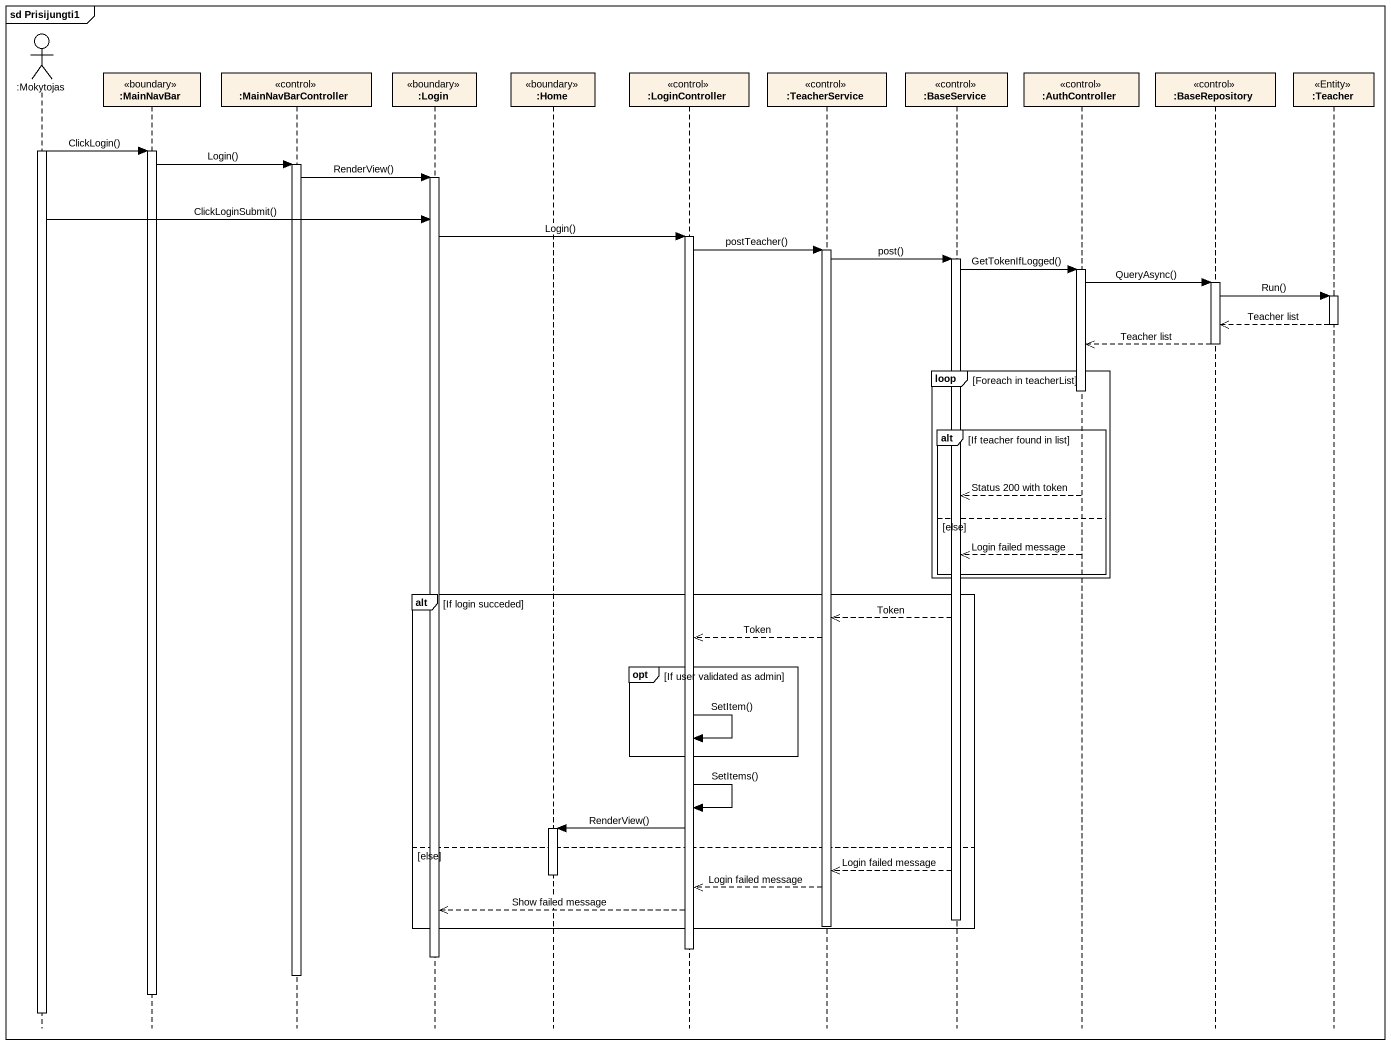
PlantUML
@startuml
mainframe sd Prisijungti1
hide footbox
actor ":Mokytojas" as Mokytojas
participant ":MainNavBar" as MainNavBar <<boundary>>
participant ":MainNavBarController" as MainNavBarController <<control>>
participant ":Login" as Login <<boundary>>
participant ":Home" as Home <<boundary>>
participant ":LoginController" as LoginController <<control>>
participant ":TeacherService" as TeacherService <<control>>
participant ":BaseService" as BaseService <<control>>
participant ":AuthController" as AuthController <<control>>
participant ":BaseRepository" as BaseRepository <<control>>
participant ":Teacher" as Teacher <<Entity>>

activate Mokytojas
Mokytojas -> MainNavBar : ClickLogin()
activate MainNavBar
MainNavBar -> MainNavBarController : Login()
activate MainNavBarController
MainNavBarController -> Login : RenderView()
activate Login
Mokytojas -> Login : ClickLoginSubmit()
Login -> LoginController : Login()
activate LoginController
LoginController -> TeacherService : postTeacher()
activate TeacherService
TeacherService -> BaseService : post()
activate BaseService
BaseService -> AuthController : GetTokenIfLogged()
activate AuthController
AuthController -> BaseRepository : QueryAsync()
activate BaseRepository
BaseRepository -> Teacher : Run()
activate Teacher
Teacher -->> BaseRepository : Teacher list
deactivate Teacher
BaseRepository -->> AuthController : Teacher list
deactivate BaseRepository
loop Foreach in teacherList
  deactivate AuthController
  alt If teacher found in list
    AuthController -->> BaseService : Status 200 with token
  else else
    AuthController -->> BaseService : Login failed message
  end
end
alt If login succeded
  BaseService -->> TeacherService : Token
  TeacherService -->> LoginController : Token
  opt If user validated as admin
    LoginController -> LoginController : SetItem()
  end
  LoginController -> LoginController : SetItems()
  LoginController -> Home : RenderView()
  activate Home
else else
  BaseService -->> TeacherService : Login failed message
  deactivate Home
  TeacherService -->> LoginController : Login failed message
  LoginController -->> Login : Show failed message
  deactivate BaseService
  deactivate TeacherService
end
deactivate LoginController
deactivate Login
deactivate MainNavBarController
deactivate MainNavBar
deactivate Mokytojas
@enduml
